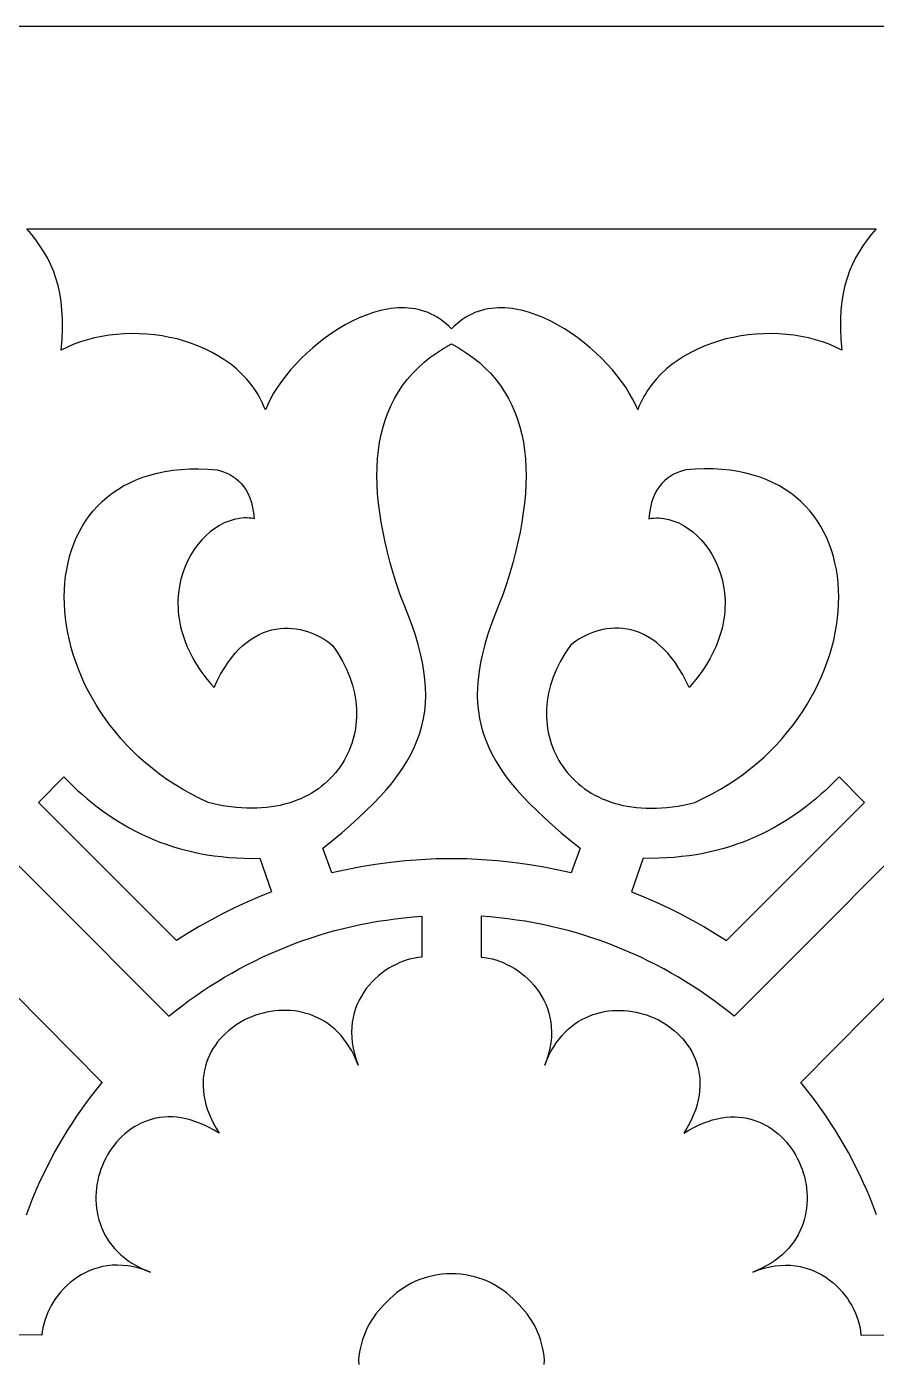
# Model space of a CAD drawing. Extents: x -54 to 62, y -138 to -98.
# Drawn here: x -26.77 to -13.95, y -118.33 to -98.2 of the extents above; entities that cross this region are included whole.
import ezdxf

# ---------------------------------------------------------------- set-up
doc = ezdxf.new("R2010")
doc.units = 0
doc.header["$MEASUREMENT"] = 0
doc.layers.add('LAYER_1', color=18, linetype='CONTINUOUS')

msp = doc.modelspace()

# ---------------------------------------------------------------- linework, layer by layer
at = {"layer": 'LAYER_1'}
for points in [[(61.942, -98.203), (-54.476, -98.203)], [(-28.199, -109.561), (-24.625, -113.138), (-24.526, -113.058), (-24.425, -112.979), (-24.322, -112.903), (-24.218, -112.829), (-24.112, -112.756), (-24.005, -112.686), (-23.897, -112.617), (-23.787, -112.55), (-23.676, -112.486), (-23.563, -112.424), (-23.449, -112.363), (-23.334, -112.305), (-23.218, -112.249), (-23.1, -112.195), (-22.981, -112.144), (-22.861, -112.094), (-22.74, -112.047), (-22.618, -112.002), (-22.495, -111.96), (-22.37, -111.92), (-22.245, -111.882), (-22.119, -111.846), (-21.991, -111.813), (-21.863, -111.783), (-21.734, -111.755), (-21.604, -111.729), (-21.473, -111.706), (-21.341, -111.686), (-21.208, -111.668), (-21.075, -111.653), (-20.94, -111.64), (-20.805, -111.63), (-20.805, -112.247), (-20.86, -112.252), (-20.915, -112.26), (-20.971, -112.273), (-21.028, -112.288), (-21.084, -112.307), (-21.141, -112.329), (-21.197, -112.355), (-21.252, -112.383), (-21.307, -112.415), (-21.36, -112.45), (-21.412, -112.488), (-21.463, -112.529), (-21.512, -112.573), (-21.558, -112.62), (-21.603, -112.669), (-21.645, -112.721), (-21.684, -112.776), (-21.72, -112.834), (-21.752, -112.894), (-21.781, -112.956), (-21.807, -113.021), (-21.828, -113.088), (-21.845, -113.158), (-21.858, -113.23), (-21.866, -113.304), (-21.869, -113.38), (-21.866, -113.458), (-21.858, -113.538), (-21.845, -113.62), (-21.825, -113.704), (-21.8, -113.79), (-21.767, -113.878), (-21.797, -113.802), (-21.83, -113.731), (-21.864, -113.663), (-21.902, -113.599), (-21.942, -113.539), (-21.983, -113.482), (-22.027, -113.43), (-22.073, -113.381), (-22.121, -113.335), (-22.17, -113.293), (-22.221, -113.255), (-22.273, -113.22), (-22.327, -113.189), (-22.382, -113.161), (-22.438, -113.136), (-22.495, -113.114), (-22.552, -113.096), (-22.61, -113.08), (-22.669, -113.068), (-22.729, -113.059), (-22.788, -113.053), (-22.848, -113.05), (-22.908, -113.05), (-22.967, -113.052), (-23.027, -113.058), (-23.086, -113.066), (-23.145, -113.076), (-23.203, -113.09), (-23.261, -113.106), (-23.318, -113.124), (-23.373, -113.145), (-23.428, -113.169), (-23.482, -113.195), (-23.534, -113.223), (-23.585, -113.253), (-23.634, -113.286), (-23.681, -113.321), (-23.727, -113.358), (-23.771, -113.397), (-23.812, -113.438), (-23.852, -113.481), (-23.889, -113.527), (-23.924, -113.573), (-23.956, -113.622), (-23.985, -113.673), (-24.012, -113.725), (-24.036, -113.779), (-24.056, -113.835), (-24.074, -113.892), (-24.088, -113.951), (-24.099, -114.011), (-24.106, -114.072), (-24.109, -114.135), (-24.109, -114.2), (-24.105, -114.265), (-24.096, -114.332), (-24.084, -114.4), (-24.067, -114.469), (-24.045, -114.539), (-24.019, -114.61), (-23.989, -114.682), (-23.953, -114.756), (-23.913, -114.829), (-23.868, -114.904), (-23.942, -114.858), (-24.016, -114.818), (-24.089, -114.782), (-24.161, -114.751), (-24.232, -114.725), (-24.302, -114.703), (-24.371, -114.686), (-24.439, -114.673), (-24.506, -114.664), (-24.571, -114.659), (-24.635, -114.659), (-24.698, -114.662), (-24.76, -114.669), (-24.82, -114.679), (-24.879, -114.693), (-24.936, -114.71), (-24.992, -114.73), (-25.046, -114.754), (-25.099, -114.78), (-25.149, -114.809), (-25.198, -114.841), (-25.245, -114.876), (-25.291, -114.913), (-25.334, -114.952), (-25.375, -114.993), (-25.415, -115.037), (-25.452, -115.082), (-25.487, -115.13), (-25.52, -115.179), (-25.551, -115.229), (-25.579, -115.281), (-25.606, -115.335), (-25.629, -115.389), (-25.651, -115.445), (-25.67, -115.502), (-25.686, -115.559), (-25.7, -115.617), (-25.711, -115.676), (-25.719, -115.735), (-25.725, -115.795), (-25.728, -115.854), (-25.728, -115.914), (-25.725, -115.974), (-25.719, -116.034), (-25.71, -116.093), (-25.698, -116.152), (-25.683, -116.21), (-25.665, -116.268), (-25.644, -116.325), (-25.619, -116.381), (-25.592, -116.436), (-25.56, -116.489), (-25.526, -116.542), (-25.488, -116.593), (-25.446, -116.643), (-25.401, -116.691), (-25.352, -116.737), (-25.3, -116.781), (-25.244, -116.823), (-25.184, -116.863), (-25.12, -116.901), (-25.052, -116.936), (-24.981, -116.969), (-24.905, -116.999), (-24.993, -116.966), (-25.078, -116.94), (-25.162, -116.92), (-25.244, -116.906), (-25.324, -116.898), (-25.403, -116.895), (-25.479, -116.897), (-25.553, -116.905), (-25.625, -116.917), (-25.694, -116.934), (-25.762, -116.955), (-25.827, -116.98), (-25.889, -117.009), (-25.95, -117.041), (-26.007, -117.077), (-26.062, -117.116), (-26.115, -117.157), (-26.164, -117.201), (-26.211, -117.248), (-26.255, -117.296), (-26.297, -117.347), (-26.335, -117.399), (-26.37, -117.452), (-26.402, -117.506), (-26.431, -117.562), (-26.457, -117.618), (-26.48, -117.674), (-26.499, -117.73), (-26.515, -117.787), (-26.527, -117.843), (-26.536, -117.898), (-26.541, -117.953), (-27.157, -117.949)], [(-12.52, -109.561), (-16.093, -113.138), (-16.193, -113.058), (-16.294, -112.979), (-16.397, -112.903), (-16.501, -112.829), (-16.607, -112.756), (-16.714, -112.686), (-16.822, -112.617), (-16.932, -112.55), (-17.043, -112.486), (-17.156, -112.424), (-17.27, -112.363), (-17.385, -112.305), (-17.501, -112.249), (-17.619, -112.195), (-17.737, -112.144), (-17.857, -112.094), (-17.978, -112.047), (-18.101, -112.002), (-18.224, -111.96), (-18.348, -111.92), (-18.474, -111.882), (-18.6, -111.846), (-18.727, -111.813), (-18.856, -111.783), (-18.985, -111.755), (-19.115, -111.729), (-19.246, -111.706), (-19.378, -111.686), (-19.511, -111.668), (-19.644, -111.653), (-19.778, -111.64), (-19.913, -111.63), (-19.913, -112.247), (-19.859, -112.252), (-19.803, -112.26), (-19.747, -112.273), (-19.691, -112.288), (-19.634, -112.307), (-19.578, -112.329), (-19.522, -112.355), (-19.467, -112.383), (-19.412, -112.415), (-19.358, -112.45), (-19.306, -112.488), (-19.256, -112.529), (-19.207, -112.573), (-19.16, -112.62), (-19.116, -112.669), (-19.074, -112.721), (-19.035, -112.776), (-18.999, -112.834), (-18.966, -112.894), (-18.937, -112.956), (-18.912, -113.021), (-18.89, -113.088), (-18.873, -113.158), (-18.861, -113.23), (-18.853, -113.304), (-18.85, -113.38), (-18.852, -113.458), (-18.86, -113.538), (-18.874, -113.62), (-18.893, -113.704), (-18.919, -113.79), (-18.951, -113.878), (-18.921, -113.802), (-18.889, -113.731), (-18.854, -113.663), (-18.817, -113.599), (-18.777, -113.539), (-18.735, -113.482), (-18.691, -113.43), (-18.645, -113.381), (-18.598, -113.335), (-18.548, -113.293), (-18.498, -113.255), (-18.445, -113.22), (-18.392, -113.189), (-18.337, -113.161), (-18.281, -113.136), (-18.224, -113.114), (-18.166, -113.096), (-18.108, -113.08), (-18.049, -113.068), (-17.99, -113.059), (-17.93, -113.053), (-17.871, -113.05), (-17.811, -113.05), (-17.751, -113.052), (-17.692, -113.058), (-17.632, -113.066), (-17.574, -113.076), (-17.515, -113.09), (-17.458, -113.106), (-17.401, -113.124), (-17.345, -113.145), (-17.291, -113.169), (-17.237, -113.195), (-17.185, -113.223), (-17.134, -113.253), (-17.085, -113.286), (-17.037, -113.321), (-16.992, -113.358), (-16.948, -113.397), (-16.906, -113.438), (-16.867, -113.481), (-16.83, -113.527), (-16.795, -113.573), (-16.763, -113.622), (-16.733, -113.673), (-16.707, -113.725), (-16.683, -113.779), (-16.662, -113.835), (-16.645, -113.892), (-16.631, -113.951), (-16.62, -114.011), (-16.613, -114.072), (-16.609, -114.135), (-16.61, -114.2), (-16.614, -114.265), (-16.622, -114.332), (-16.635, -114.4), (-16.652, -114.469), (-16.673, -114.539), (-16.699, -114.61), (-16.73, -114.682), (-16.765, -114.756), (-16.805, -114.829), (-16.851, -114.904), (-16.776, -114.858), (-16.703, -114.818), (-16.63, -114.782), (-16.558, -114.751), (-16.487, -114.725), (-16.417, -114.703), (-16.348, -114.686), (-16.28, -114.673), (-16.213, -114.664), (-16.148, -114.659), (-16.083, -114.659), (-16.02, -114.662), (-15.959, -114.669), (-15.898, -114.679), (-15.84, -114.693), (-15.782, -114.71), (-15.727, -114.73), (-15.673, -114.754), (-15.62, -114.78), (-15.569, -114.809), (-15.52, -114.841), (-15.473, -114.876), (-15.428, -114.913), (-15.385, -114.952), (-15.343, -114.993), (-15.304, -115.037), (-15.267, -115.082), (-15.232, -115.13), (-15.199, -115.179), (-15.168, -115.229), (-15.139, -115.281), (-15.113, -115.335), (-15.089, -115.389), (-15.068, -115.445), (-15.049, -115.502), (-15.033, -115.559), (-15.019, -115.617), (-15.008, -115.676), (-15, -115.735), (-14.994, -115.795), (-14.991, -115.854), (-14.991, -115.914), (-14.994, -115.974), (-15, -116.034), (-15.009, -116.093), (-15.02, -116.152), (-15.035, -116.21), (-15.053, -116.268), (-15.075, -116.325), (-15.099, -116.381), (-15.127, -116.436), (-15.158, -116.489), (-15.193, -116.542), (-15.231, -116.593), (-15.273, -116.643), (-15.318, -116.691), (-15.366, -116.737), (-15.419, -116.781), (-15.475, -116.823), (-15.535, -116.863), (-15.599, -116.901), (-15.666, -116.936), (-15.738, -116.969), (-15.813, -116.999), (-15.726, -116.966), (-15.64, -116.94), (-15.556, -116.92), (-15.474, -116.906), (-15.394, -116.898), (-15.316, -116.895), (-15.24, -116.897), (-15.166, -116.905), (-15.094, -116.917), (-15.024, -116.934), (-14.957, -116.955), (-14.892, -116.98), (-14.829, -117.009), (-14.769, -117.041), (-14.711, -117.077), (-14.656, -117.116), (-14.604, -117.157), (-14.554, -117.201), (-14.507, -117.248), (-14.463, -117.296), (-14.422, -117.347), (-14.384, -117.399), (-14.349, -117.452), (-14.316, -117.506), (-14.287, -117.562), (-14.262, -117.618), (-14.239, -117.674), (-14.22, -117.73), (-14.204, -117.787), (-14.192, -117.843), (-14.183, -117.898), (-14.178, -117.953), (-13.561, -117.949)], [(-26.776, -116.138), (-26.731, -116.017), (-26.683, -115.896), (-26.633, -115.776), (-26.581, -115.658), (-26.526, -115.54), (-26.47, -115.424), (-26.411, -115.309), (-26.35, -115.196), (-26.287, -115.084), (-26.222, -114.973), (-26.155, -114.863), (-26.086, -114.755), (-26.015, -114.649), (-25.941, -114.543), (-25.867, -114.44), (-25.79, -114.337), (-25.711, -114.237), (-25.63, -114.137), (-29.188, -110.545)], [(-13.943, -116.138), (-13.988, -116.017), (-14.036, -115.896), (-14.086, -115.776), (-14.138, -115.658), (-14.192, -115.54), (-14.249, -115.424), (-14.308, -115.309), (-14.369, -115.196), (-14.432, -115.084), (-14.497, -114.973), (-14.564, -114.863), (-14.633, -114.755), (-14.704, -114.649), (-14.777, -114.543), (-14.852, -114.44), (-14.929, -114.337), (-15.008, -114.237), (-15.088, -114.137), (-11.531, -110.545)], [(-18.962, -118.396), (-18.956, -118.331), (-18.962, -118.267), (-18.971, -118.203), (-18.984, -118.14), (-18.999, -118.078), (-19.017, -118.017), (-19.038, -117.958), (-19.062, -117.9), (-19.088, -117.843), (-19.117, -117.788), (-19.148, -117.735), (-19.182, -117.683), (-19.218, -117.632), (-19.256, -117.584), (-19.296, -117.537), (-19.338, -117.492), (-19.383, -117.45), (-19.43, -117.402), (-19.479, -117.356), (-19.53, -117.313), (-19.584, -117.273), (-19.639, -117.235), (-19.697, -117.2), (-19.756, -117.168), (-19.818, -117.138), (-19.881, -117.112), (-19.945, -117.09), (-20.011, -117.07), (-20.078, -117.054), (-20.147, -117.041), (-20.217, -117.031), (-20.287, -117.026), (-20.359, -117.024), (-20.431, -117.026), (-20.502, -117.031), (-20.572, -117.041), (-20.64, -117.054), (-20.708, -117.07), (-20.774, -117.09), (-20.838, -117.112), (-20.901, -117.138), (-20.962, -117.168), (-21.022, -117.2), (-21.079, -117.235), (-21.135, -117.273), (-21.188, -117.313), (-21.24, -117.356), (-21.289, -117.402), (-21.336, -117.45), (-21.38, -117.492), (-21.423, -117.537), (-21.463, -117.584), (-21.501, -117.632), (-21.537, -117.683), (-21.571, -117.735), (-21.602, -117.788), (-21.631, -117.843), (-21.657, -117.9), (-21.68, -117.958), (-21.701, -118.017), (-21.719, -118.078), (-21.735, -118.14), (-21.747, -118.203), (-21.757, -118.267), (-21.763, -118.331), (-21.757, -118.396)]]:
    msp.add_lwpolyline(points, dxfattribs=at)
for points in [[(-21.54, -101.255), (-20.485, -101.255), (-20.359, -101.255), (-20.234, -101.255), (-19.179, -101.255), (-15.834, -101.255), (-13.948, -101.255), (-14.019, -101.337), (-14.086, -101.422), (-14.148, -101.509), (-14.206, -101.599), (-14.259, -101.692), (-14.307, -101.789), (-14.351, -101.89), (-14.388, -101.997), (-14.42, -102.109), (-14.446, -102.226), (-14.466, -102.351), (-14.48, -102.482), (-14.487, -102.62), (-14.488, -102.767), (-14.481, -102.922), (-14.467, -103.086), (-14.561, -103.039), (-14.659, -102.997), (-14.759, -102.96), (-14.863, -102.928), (-14.97, -102.9), (-15.079, -102.877), (-15.19, -102.86), (-15.302, -102.847), (-15.416, -102.838), (-15.531, -102.835), (-15.646, -102.837), (-15.761, -102.843), (-15.876, -102.854), (-15.991, -102.871), (-16.105, -102.892), (-16.217, -102.917), (-16.328, -102.948), (-16.437, -102.984), (-16.543, -103.024), (-16.647, -103.069), (-16.747, -103.119), (-16.845, -103.174), (-16.938, -103.234), (-17.027, -103.298), (-17.112, -103.367), (-17.192, -103.441), (-17.267, -103.52), (-17.336, -103.604), (-17.399, -103.693), (-17.428, -103.739), (-17.456, -103.786), (-17.482, -103.835), (-17.506, -103.885), (-17.529, -103.936), (-17.549, -103.988), (-17.584, -103.904), (-17.626, -103.819), (-17.675, -103.733), (-17.73, -103.646), (-17.792, -103.558), (-17.859, -103.471), (-17.931, -103.384), (-18.008, -103.298), (-18.089, -103.213), (-18.175, -103.131), (-18.265, -103.051), (-18.358, -102.974), (-18.454, -102.9), (-18.553, -102.83), (-18.654, -102.765), (-18.757, -102.704), (-18.861, -102.648), (-18.967, -102.599), (-19.073, -102.555), (-19.18, -102.518), (-19.287, -102.488), (-19.393, -102.466), (-19.446, -102.458), (-19.499, -102.452), (-19.552, -102.448), (-19.604, -102.447), (-19.656, -102.447), (-19.707, -102.45), (-19.758, -102.455), (-19.809, -102.463), (-19.859, -102.473), (-19.908, -102.486), (-19.957, -102.501), (-20.005, -102.519), (-20.052, -102.54), (-20.099, -102.563), (-20.145, -102.59), (-20.19, -102.619), (-20.234, -102.651), (-20.276, -102.686), (-20.318, -102.725), (-20.359, -102.766), (-20.4, -102.725), (-20.442, -102.686), (-20.485, -102.651), (-20.529, -102.619), (-20.574, -102.59), (-20.62, -102.563), (-20.666, -102.54), (-20.713, -102.519), (-20.762, -102.501), (-20.81, -102.486), (-20.86, -102.473), (-20.91, -102.463), (-20.96, -102.455), (-21.011, -102.45), (-21.063, -102.447), (-21.115, -102.447), (-21.167, -102.448), (-21.219, -102.452), (-21.272, -102.458), (-21.325, -102.466), (-21.432, -102.488), (-21.539, -102.518), (-21.646, -102.555), (-21.752, -102.599), (-21.858, -102.648), (-21.962, -102.704), (-22.065, -102.765), (-22.166, -102.83), (-22.265, -102.9), (-22.361, -102.974), (-22.454, -103.051), (-22.543, -103.131), (-22.629, -103.213), (-22.711, -103.298), (-22.788, -103.384), (-22.86, -103.471), (-22.927, -103.558), (-22.988, -103.646), (-23.044, -103.733), (-23.092, -103.819), (-23.134, -103.904), (-23.169, -103.988), (-23.19, -103.936), (-23.213, -103.885), (-23.237, -103.835), (-23.263, -103.786), (-23.29, -103.739), (-23.32, -103.693), (-23.383, -103.604), (-23.452, -103.52), (-23.527, -103.441), (-23.607, -103.367), (-23.691, -103.298), (-23.781, -103.234), (-23.874, -103.174), (-23.971, -103.119), (-24.072, -103.069), (-24.176, -103.024), (-24.282, -102.984), (-24.391, -102.948), (-24.502, -102.917), (-24.614, -102.892), (-24.728, -102.871), (-24.842, -102.854), (-24.957, -102.843), (-25.073, -102.837), (-25.188, -102.835), (-25.302, -102.838), (-25.416, -102.847), (-25.529, -102.86), (-25.64, -102.877), (-25.749, -102.9), (-25.855, -102.928), (-25.959, -102.96), (-26.06, -102.997), (-26.158, -103.039), (-26.252, -103.086), (-26.238, -102.922), (-26.231, -102.767), (-26.232, -102.62), (-26.239, -102.482), (-26.252, -102.351), (-26.272, -102.226), (-26.299, -102.109), (-26.33, -101.997), (-26.368, -101.89), (-26.411, -101.789), (-26.459, -101.692), (-26.513, -101.599), (-26.571, -101.509), (-26.633, -101.422), (-26.7, -101.337), (-26.771, -101.255), (-24.885, -101.255)], [(-20.359, -110.762), (-20.593, -110.765), (-20.824, -110.776), (-21.054, -110.793), (-21.282, -110.817), (-21.507, -110.847), (-21.73, -110.884), (-21.95, -110.927), (-22.168, -110.976), (-22.301, -110.601), (-22.155, -110.484), (-22.017, -110.369), (-21.885, -110.256), (-21.762, -110.145), (-21.645, -110.035), (-21.536, -109.927), (-21.434, -109.82), (-21.34, -109.714), (-21.252, -109.609), (-21.172, -109.503), (-21.099, -109.398), (-21.032, -109.293), (-20.973, -109.188), (-20.921, -109.081), (-20.876, -108.974), (-20.838, -108.866), (-20.806, -108.756), (-20.782, -108.645), (-20.764, -108.532), (-20.753, -108.417), (-20.749, -108.299), (-20.751, -108.179), (-20.76, -108.056), (-20.776, -107.93), (-20.798, -107.8), (-20.827, -107.667), (-20.862, -107.53), (-20.904, -107.389), (-20.952, -107.243), (-21.006, -107.093), (-21.067, -106.938), (-21.134, -106.778), (-21.188, -106.614), (-21.238, -106.452), (-21.284, -106.293), (-21.325, -106.136), (-21.361, -105.982), (-21.393, -105.831), (-21.421, -105.682), (-21.443, -105.536), (-21.461, -105.393), (-21.474, -105.253), (-21.482, -105.116), (-21.485, -104.982), (-21.483, -104.851), (-21.475, -104.723), (-21.463, -104.598), (-21.445, -104.476), (-21.421, -104.357), (-21.392, -104.242), (-21.357, -104.129), (-21.317, -104.02), (-21.271, -103.915), (-21.219, -103.813), (-21.161, -103.714), (-21.097, -103.619), (-21.027, -103.527), (-20.95, -103.439), (-20.868, -103.355), (-20.779, -103.274), (-20.684, -103.197), (-20.582, -103.124), (-20.474, -103.055), (-20.359, -102.989), (-20.244, -103.055), (-20.136, -103.124), (-20.035, -103.197), (-19.939, -103.274), (-19.851, -103.355), (-19.768, -103.439), (-19.692, -103.527), (-19.622, -103.619), (-19.558, -103.714), (-19.5, -103.813), (-19.448, -103.915), (-19.402, -104.02), (-19.362, -104.129), (-19.327, -104.242), (-19.298, -104.357), (-19.274, -104.476), (-19.256, -104.598), (-19.243, -104.723), (-19.236, -104.851), (-19.234, -104.982), (-19.237, -105.116), (-19.244, -105.253), (-19.257, -105.393), (-19.275, -105.536), (-19.298, -105.682), (-19.325, -105.831), (-19.357, -105.982), (-19.394, -106.136), (-19.435, -106.293), (-19.481, -106.452), (-19.531, -106.614), (-19.585, -106.778), (-19.652, -106.938), (-19.712, -107.093), (-19.767, -107.243), (-19.815, -107.389), (-19.857, -107.53), (-19.892, -107.667), (-19.92, -107.8), (-19.943, -107.93), (-19.958, -108.056), (-19.967, -108.179), (-19.97, -108.299), (-19.965, -108.417), (-19.954, -108.532), (-19.937, -108.645), (-19.912, -108.756), (-19.881, -108.866), (-19.843, -108.974), (-19.797, -109.081), (-19.745, -109.188), (-19.686, -109.293), (-19.62, -109.398), (-19.547, -109.503), (-19.467, -109.609), (-19.379, -109.714), (-19.284, -109.82), (-19.183, -109.927), (-19.073, -110.035), (-18.957, -110.145), (-18.833, -110.256), (-18.702, -110.369), (-18.563, -110.484), (-18.417, -110.601), (-18.551, -110.976), (-18.768, -110.927), (-18.989, -110.884), (-19.211, -110.847), (-19.437, -110.817), (-19.664, -110.793), (-19.894, -110.776), (-20.126, -110.765)], [(-23.34, -105.629), (-23.377, -105.623), (-23.414, -105.619), (-23.452, -105.617), (-23.489, -105.618), (-23.527, -105.621), (-23.565, -105.625), (-23.64, -105.641), (-23.715, -105.664), (-23.789, -105.694), (-23.862, -105.732), (-23.933, -105.777), (-24.002, -105.829), (-24.067, -105.886), (-24.13, -105.95), (-24.189, -106.02), (-24.244, -106.095), (-24.295, -106.175), (-24.341, -106.261), (-24.381, -106.351), (-24.416, -106.445), (-24.445, -106.543), (-24.466, -106.645), (-24.481, -106.75), (-24.488, -106.859), (-24.489, -106.914), (-24.487, -106.97), (-24.484, -107.027), (-24.478, -107.084), (-24.47, -107.142), (-24.46, -107.201), (-24.448, -107.26), (-24.433, -107.319), (-24.416, -107.379), (-24.396, -107.439), (-24.373, -107.5), (-24.348, -107.561), (-24.321, -107.622), (-24.291, -107.683), (-24.258, -107.745), (-24.222, -107.807), (-24.183, -107.869), (-24.141, -107.931), (-24.097, -107.993), (-24.049, -108.055), (-23.998, -108.117), (-23.944, -108.179), (-23.896, -108.074), (-23.845, -107.977), (-23.792, -107.888), (-23.738, -107.805), (-23.682, -107.729), (-23.625, -107.66), (-23.567, -107.598), (-23.507, -107.542), (-23.446, -107.492), (-23.385, -107.448), (-23.323, -107.41), (-23.261, -107.377), (-23.198, -107.349), (-23.135, -107.326), (-23.072, -107.309), (-23.009, -107.295), (-22.947, -107.287), (-22.885, -107.282), (-22.823, -107.282), (-22.763, -107.285), (-22.703, -107.292), (-22.645, -107.302), (-22.588, -107.315), (-22.532, -107.331), (-22.478, -107.35), (-22.425, -107.371), (-22.375, -107.395), (-22.326, -107.421), (-22.28, -107.449), (-22.236, -107.478), (-22.195, -107.509), (-22.156, -107.541), (-22.114, -107.599), (-22.075, -107.658), (-22.038, -107.718), (-22.004, -107.778), (-21.973, -107.838), (-21.944, -107.898), (-21.918, -107.959), (-21.894, -108.02), (-21.873, -108.08), (-21.854, -108.141), (-21.838, -108.202), (-21.824, -108.263), (-21.813, -108.324), (-21.805, -108.384), (-21.798, -108.444), (-21.794, -108.504), (-21.793, -108.564), (-21.794, -108.623), (-21.797, -108.682), (-21.803, -108.74), (-21.81, -108.797), (-21.82, -108.854), (-21.833, -108.91), (-21.847, -108.966), (-21.864, -109.02), (-21.883, -109.074), (-21.904, -109.127), (-21.928, -109.179), (-21.953, -109.23), (-21.981, -109.279), (-22.01, -109.328), (-22.042, -109.375), (-22.076, -109.421), (-22.112, -109.466), (-22.15, -109.509), (-22.19, -109.551), (-22.231, -109.592), (-22.275, -109.631), (-22.321, -109.668), (-22.368, -109.704), (-22.418, -109.737), (-22.469, -109.77), (-22.523, -109.8), (-22.578, -109.828), (-22.635, -109.855), (-22.693, -109.879), (-22.754, -109.901), (-22.816, -109.922), (-22.88, -109.94), (-22.946, -109.956), (-23.013, -109.969), (-23.082, -109.98), (-23.153, -109.989), (-23.225, -109.995), (-23.299, -109.999), (-23.374, -110), (-23.451, -109.999), (-23.53, -109.995), (-23.61, -109.988), (-23.692, -109.979), (-23.775, -109.966), (-23.86, -109.951), (-23.946, -109.932), (-24.033, -109.911), (-24.166, -109.849), (-24.294, -109.783), (-24.418, -109.713), (-24.538, -109.64), (-24.654, -109.564), (-24.766, -109.484), (-24.873, -109.401), (-24.977, -109.315), (-25.077, -109.227), (-25.172, -109.136), (-25.263, -109.042), (-25.35, -108.946), (-25.433, -108.848), (-25.512, -108.749), (-25.587, -108.647), (-25.657, -108.544), (-25.723, -108.439), (-25.785, -108.334), (-25.843, -108.227), (-25.897, -108.119), (-25.946, -108.01), (-25.991, -107.901), (-26.032, -107.791), (-26.068, -107.681), (-26.1, -107.571), (-26.128, -107.46), (-26.152, -107.35), (-26.171, -107.241), (-26.186, -107.132), (-26.197, -107.023), (-26.203, -106.915), (-26.205, -106.809), (-26.202, -106.703), (-26.195, -106.599), (-26.184, -106.496), (-26.168, -106.395), (-26.148, -106.296), (-26.124, -106.199), (-26.095, -106.104), (-26.061, -106.011), (-26.023, -105.92), (-25.981, -105.833), (-25.934, -105.748), (-25.883, -105.666), (-25.827, -105.587), (-25.766, -105.511), (-25.702, -105.439), (-25.632, -105.37), (-25.558, -105.305), (-25.48, -105.244), (-25.397, -105.187), (-25.309, -105.135), (-25.217, -105.086), (-25.12, -105.043), (-25.018, -105.004), (-24.912, -104.97), (-24.801, -104.941), (-24.686, -104.917), (-24.566, -104.899), (-24.441, -104.886), (-24.312, -104.879), (-24.178, -104.877), (-24.039, -104.882), (-23.896, -104.893), (-23.848, -104.906), (-23.8, -104.921), (-23.752, -104.941), (-23.705, -104.964), (-23.659, -104.991), (-23.615, -105.023), (-23.573, -105.059), (-23.533, -105.1), (-23.495, -105.146), (-23.461, -105.197), (-23.43, -105.253), (-23.403, -105.316), (-23.38, -105.384), (-23.362, -105.459), (-23.348, -105.541)], [(-17.379, -105.629), (-17.342, -105.623), (-17.304, -105.619), (-17.267, -105.617), (-17.229, -105.618), (-17.191, -105.621), (-17.154, -105.625), (-17.078, -105.641), (-17.003, -105.664), (-16.929, -105.694), (-16.857, -105.732), (-16.786, -105.777), (-16.717, -105.829), (-16.651, -105.886), (-16.589, -105.95), (-16.529, -106.02), (-16.474, -106.095), (-16.424, -106.175), (-16.378, -106.261), (-16.337, -106.351), (-16.303, -106.445), (-16.274, -106.543), (-16.252, -106.645), (-16.238, -106.75), (-16.23, -106.859), (-16.23, -106.914), (-16.231, -106.97), (-16.235, -107.027), (-16.24, -107.084), (-16.248, -107.142), (-16.258, -107.201), (-16.271, -107.26), (-16.286, -107.319), (-16.303, -107.379), (-16.323, -107.439), (-16.345, -107.5), (-16.37, -107.561), (-16.398, -107.622), (-16.428, -107.683), (-16.461, -107.745), (-16.497, -107.807), (-16.536, -107.869), (-16.577, -107.931), (-16.622, -107.993), (-16.67, -108.055), (-16.72, -108.117), (-16.774, -108.179), (-16.823, -108.074), (-16.874, -107.977), (-16.926, -107.888), (-16.98, -107.805), (-17.036, -107.729), (-17.094, -107.66), (-17.152, -107.598), (-17.212, -107.542), (-17.272, -107.492), (-17.334, -107.448), (-17.396, -107.41), (-17.458, -107.377), (-17.521, -107.349), (-17.584, -107.326), (-17.647, -107.309), (-17.709, -107.295), (-17.772, -107.287), (-17.834, -107.282), (-17.895, -107.282), (-17.956, -107.285), (-18.015, -107.292), (-18.074, -107.302), (-18.131, -107.315), (-18.187, -107.331), (-18.241, -107.35), (-18.293, -107.371), (-18.344, -107.395), (-18.393, -107.421), (-18.439, -107.449), (-18.483, -107.478), (-18.524, -107.509), (-18.563, -107.541), (-18.605, -107.599), (-18.644, -107.658), (-18.681, -107.718), (-18.715, -107.778), (-18.746, -107.838), (-18.775, -107.898), (-18.801, -107.959), (-18.825, -108.02), (-18.846, -108.08), (-18.864, -108.141), (-18.881, -108.202), (-18.894, -108.263), (-18.905, -108.324), (-18.914, -108.384), (-18.92, -108.444), (-18.924, -108.504), (-18.926, -108.564), (-18.925, -108.623), (-18.922, -108.682), (-18.916, -108.74), (-18.908, -108.797), (-18.898, -108.854), (-18.886, -108.91), (-18.871, -108.966), (-18.854, -109.02), (-18.835, -109.074), (-18.814, -109.127), (-18.791, -109.179), (-18.765, -109.23), (-18.738, -109.279), (-18.708, -109.328), (-18.676, -109.375), (-18.643, -109.421), (-18.607, -109.466), (-18.569, -109.509), (-18.529, -109.551), (-18.487, -109.592), (-18.443, -109.631), (-18.398, -109.668), (-18.35, -109.704), (-18.301, -109.737), (-18.249, -109.77), (-18.196, -109.8), (-18.141, -109.828), (-18.084, -109.855), (-18.025, -109.879), (-17.965, -109.901), (-17.903, -109.922), (-17.839, -109.94), (-17.773, -109.956), (-17.706, -109.969), (-17.637, -109.98), (-17.566, -109.989), (-17.494, -109.995), (-17.42, -109.999), (-17.344, -110), (-17.267, -109.999), (-17.188, -109.995), (-17.108, -109.988), (-17.027, -109.979), (-16.943, -109.966), (-16.859, -109.951), (-16.773, -109.932), (-16.685, -109.911), (-16.553, -109.849), (-16.425, -109.783), (-16.301, -109.713), (-16.181, -109.64), (-16.065, -109.564), (-15.953, -109.484), (-15.845, -109.401), (-15.742, -109.315), (-15.642, -109.227), (-15.547, -109.136), (-15.455, -109.042), (-15.368, -108.946), (-15.285, -108.848), (-15.206, -108.749), (-15.132, -108.647), (-15.061, -108.544), (-14.995, -108.439), (-14.933, -108.334), (-14.876, -108.227), (-14.822, -108.119), (-14.773, -108.01), (-14.728, -107.901), (-14.687, -107.791), (-14.65, -107.681), (-14.618, -107.571), (-14.59, -107.46), (-14.567, -107.35), (-14.548, -107.241), (-14.533, -107.132), (-14.522, -107.023), (-14.516, -106.915), (-14.514, -106.809), (-14.517, -106.703), (-14.523, -106.599), (-14.535, -106.496), (-14.55, -106.395), (-14.571, -106.296), (-14.595, -106.199), (-14.624, -106.104), (-14.658, -106.011), (-14.695, -105.92), (-14.738, -105.833), (-14.785, -105.748), (-14.836, -105.666), (-14.892, -105.587), (-14.952, -105.511), (-15.017, -105.439), (-15.087, -105.37), (-15.161, -105.305), (-15.239, -105.244), (-15.322, -105.187), (-15.41, -105.135), (-15.502, -105.086), (-15.599, -105.043), (-15.7, -105.004), (-15.806, -104.97), (-15.917, -104.941), (-16.033, -104.917), (-16.153, -104.899), (-16.277, -104.886), (-16.407, -104.879), (-16.541, -104.877), (-16.679, -104.882), (-16.823, -104.893), (-16.871, -104.906), (-16.919, -104.921), (-16.967, -104.941), (-17.013, -104.964), (-17.059, -104.991), (-17.103, -105.023), (-17.146, -105.059), (-17.186, -105.1), (-17.223, -105.146), (-17.258, -105.197), (-17.289, -105.253), (-17.316, -105.316), (-17.339, -105.384), (-17.357, -105.459), (-17.37, -105.541)], [(-26.592, -109.911), (-26.211, -109.525), (-26.074, -109.662), (-26.003, -109.729), (-25.931, -109.794), (-25.858, -109.857), (-25.783, -109.919), (-25.706, -109.979), (-25.628, -110.037), (-25.549, -110.094), (-25.468, -110.148), (-25.385, -110.2), (-25.301, -110.251), (-25.216, -110.299), (-25.128, -110.346), (-25.039, -110.39), (-24.949, -110.432), (-24.856, -110.471), (-24.762, -110.509), (-24.666, -110.543), (-24.569, -110.576), (-24.469, -110.606), (-24.368, -110.633), (-24.265, -110.658), (-24.16, -110.68), (-24.053, -110.7), (-23.944, -110.717), (-23.834, -110.73), (-23.721, -110.741), (-23.606, -110.749), (-23.49, -110.755), (-23.371, -110.757), (-23.25, -110.755), (-23.076, -111.26), (-23.265, -111.335), (-23.451, -111.416), (-23.634, -111.501), (-23.815, -111.592), (-23.993, -111.687), (-24.169, -111.786), (-24.342, -111.889), (-24.512, -111.995)], [(-14.127, -109.911), (-14.507, -109.525), (-14.645, -109.662), (-14.715, -109.729), (-14.787, -109.794), (-14.861, -109.857), (-14.936, -109.919), (-15.012, -109.979), (-15.09, -110.037), (-15.17, -110.094), (-15.251, -110.148), (-15.333, -110.2), (-15.417, -110.251), (-15.503, -110.299), (-15.59, -110.346), (-15.679, -110.39), (-15.77, -110.432), (-15.862, -110.471), (-15.956, -110.509), (-16.052, -110.543), (-16.15, -110.576), (-16.249, -110.606), (-16.351, -110.633), (-16.454, -110.658), (-16.559, -110.68), (-16.665, -110.7), (-16.774, -110.717), (-16.885, -110.73), (-16.997, -110.741), (-17.112, -110.749), (-17.229, -110.755), (-17.347, -110.757), (-17.468, -110.755), (-17.643, -111.26), (-17.454, -111.335), (-17.268, -111.416), (-17.084, -111.501), (-16.904, -111.592), (-16.725, -111.687), (-16.55, -111.786), (-16.377, -111.889), (-16.207, -111.995)]]:
    msp.add_lwpolyline(points, close=True, dxfattribs=at)

doc.saveas('drawing.dxf')
